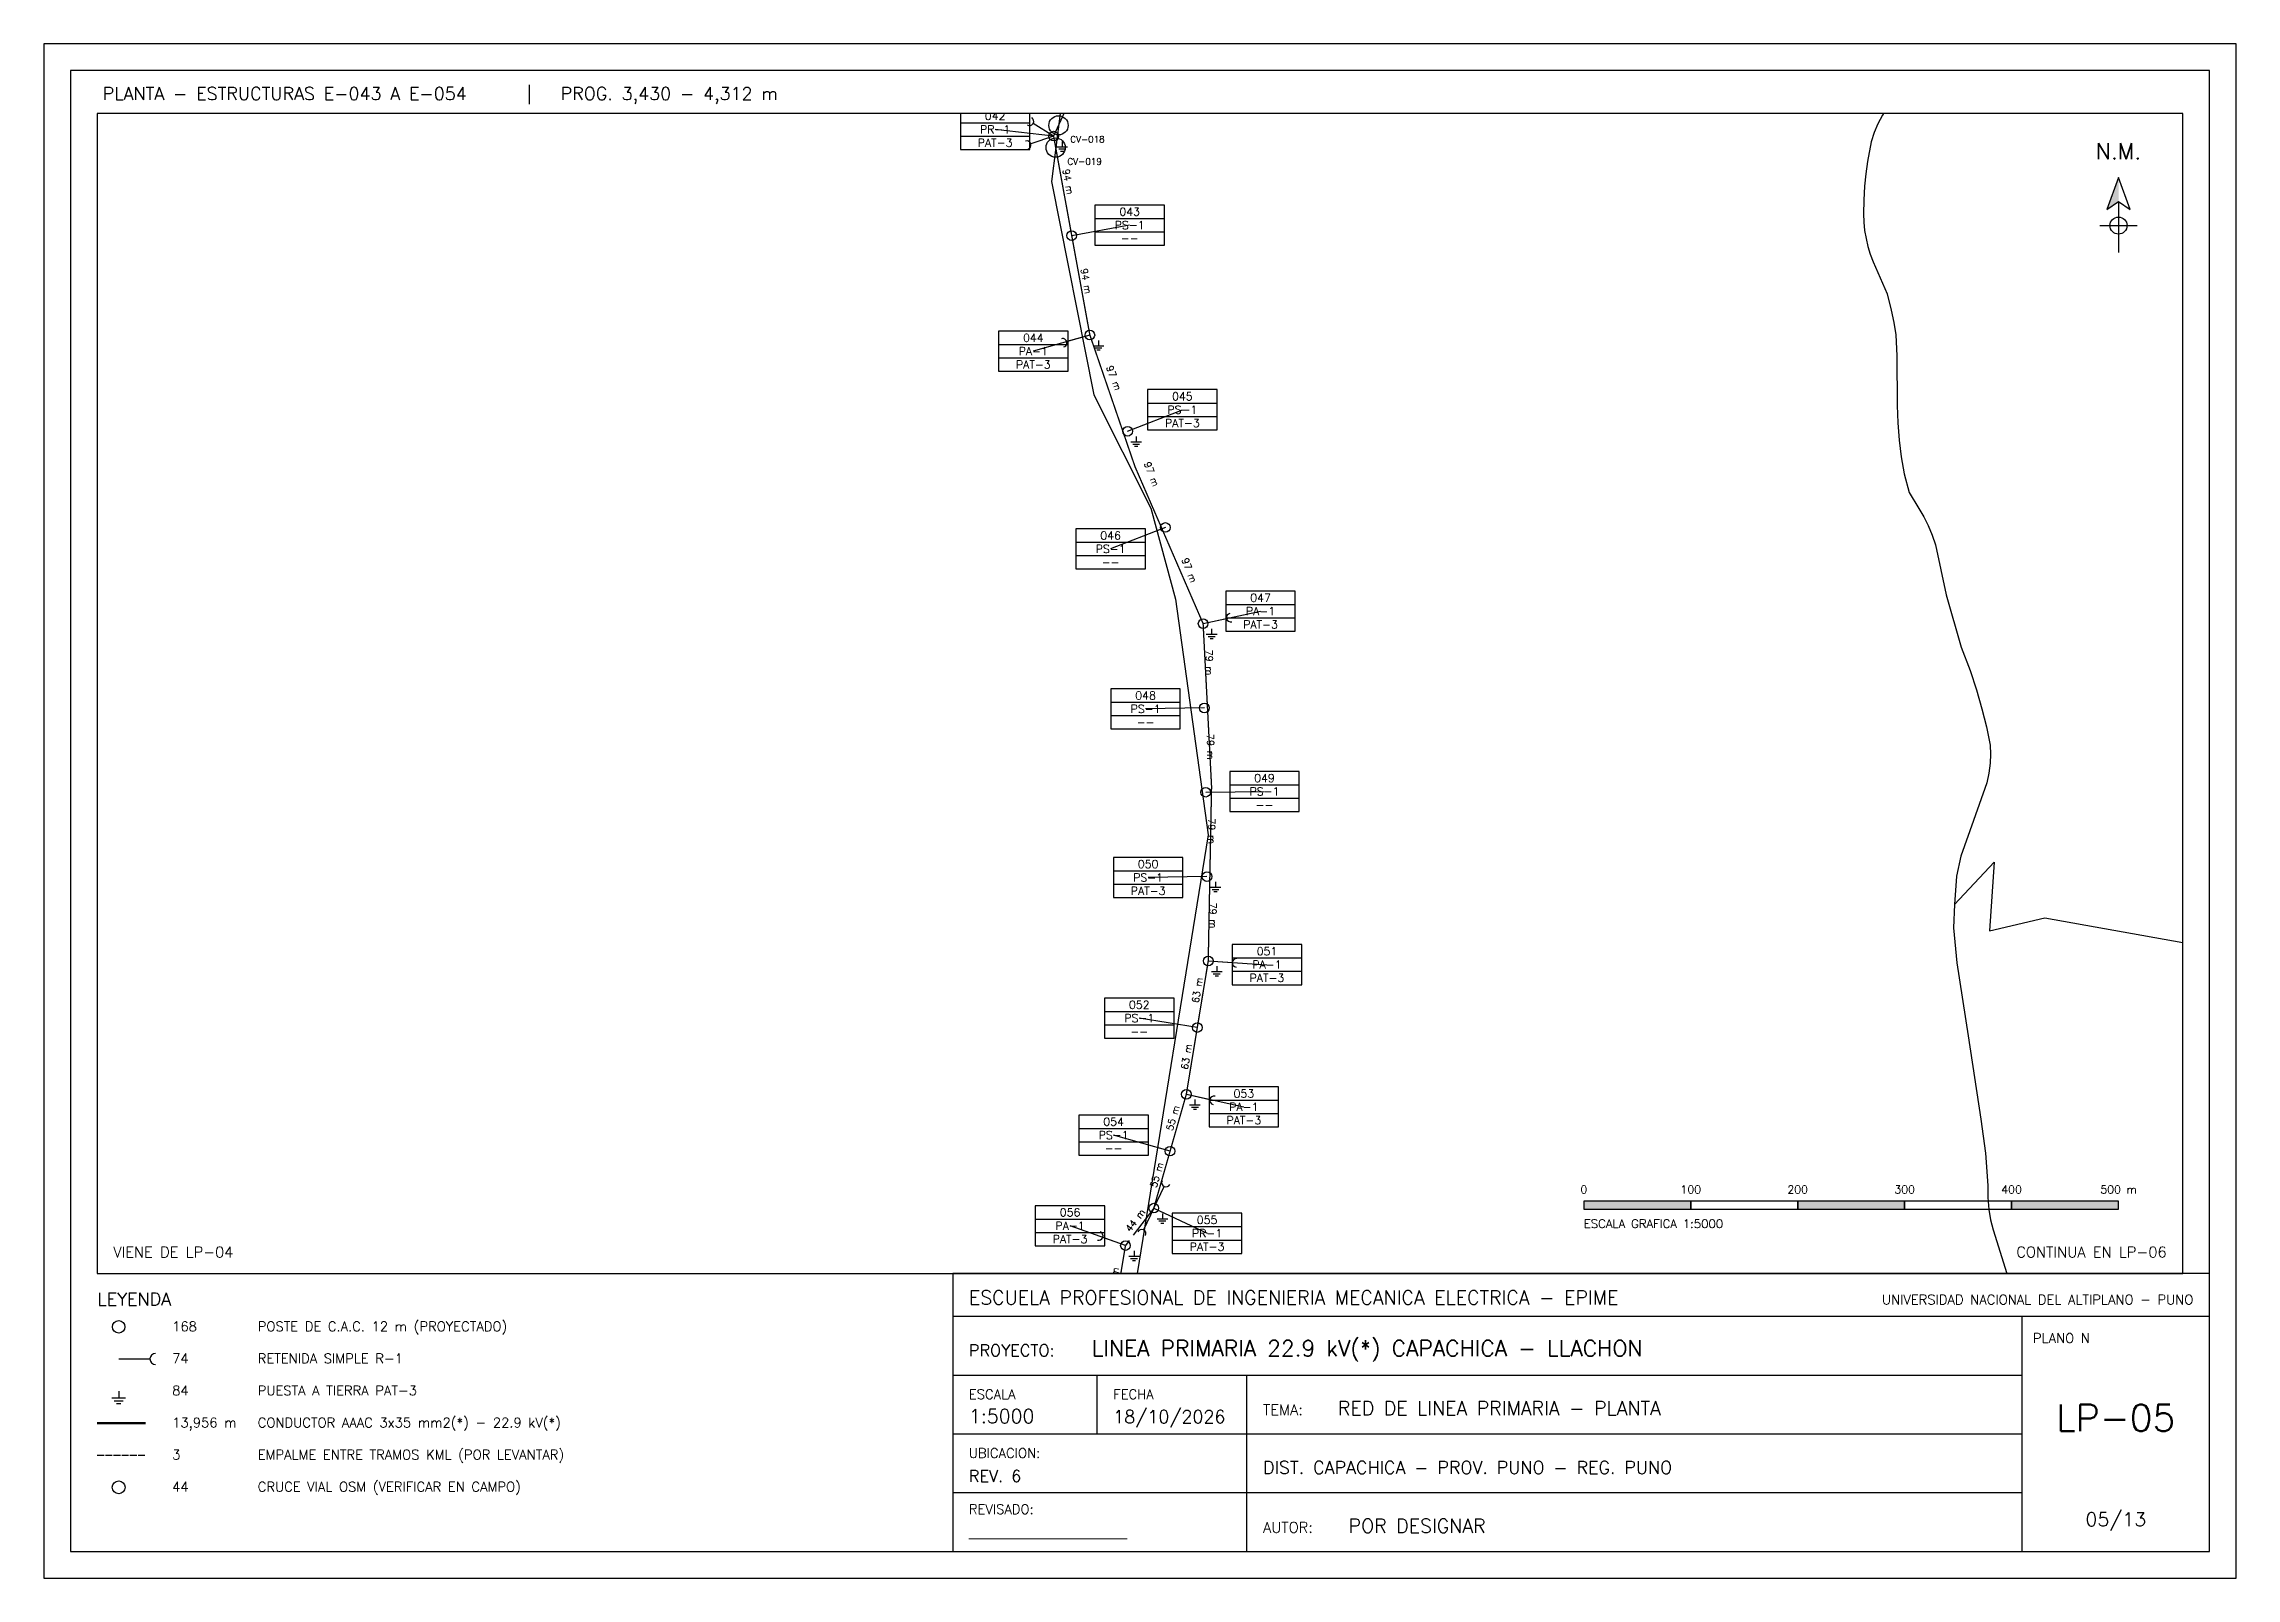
# Paper-space layout 'LP-05' of a CAD drawing. Header units: metres, sheet in millimetres. Extents: x 5 to 415, y 5 to 292.
# The model-space entities are those that its viewports show. They can reach past a viewport. Long polylines and large blocks are cut down to what shows.
import ezdxf
from ezdxf.enums import TextEntityAlignment as Align

# ---------------------------------------------------------------- set-up
doc = ezdxf.new("R2010")
doc.units = ezdxf.units.M
doc.linetypes.add('DASHED', pattern=[1.524, 1.27, -0.254])
for name, color, linetype in [('CRUCES', 30, 'CONTINUOUS'), ('MARCO', 7, 'CONTINUOUS'), ('NM', 5, 'CONTINUOUS'), ('ROTULO', 7, 'CONTINUOUS'), ('RP_CONDUCTOR', 5, 'CONTINUOUS'), ('RP_CUADROPOSTE', 5, 'CONTINUOUS'), ('RP_EMPALME', 1, 'DASHED'), ('RP_LEYENDA', 7, 'CONTINUOUS'), ('RP_POSTE', 1, 'CONTINUOUS'), ('RP_PTIERRA', 2, 'CONTINUOUS'), ('RP_RETENIDA', 1, 'CONTINUOUS'), ('RP_VANO', 4, 'CONTINUOUS'), ('VIAS', 8, 'CONTINUOUS')]:
    doc.layers.add(name, color=color, linetype=linetype)
doc.layers.add('REDCAD_VIEWPORTS', color=8, linetype='CONTINUOUS', plot=False)
doc.styles.add('ROMANS', font='romans.shx')

# ---------------------------------------------------------------- blocks, each defined once
blk = doc.blocks.new('NM')
blk.add_hatch(color=5).paths.add_polyline_path([(0, 0), (0, -4.5), (-2.2, -6)])
for p, q in [((0, -4.5), (0, -14)), ((-3.5, -9), (3.5, -9))]:
    blk.add_line(p, q)
blk.add_lwpolyline([(0, 0), (-2.2, -6), (0, -4.5), (2.2, -6)], close=True)
blk.add_circle((0, -9), 1.6)
at = {"style": 'ROMANS'}
blk.add_text('N.M.', height=3, dxfattribs=at).set_placement((0, 2.5), align=Align.BOTTOM_CENTER)
blk = doc.blocks.new('POSTE_LP')
blk.add_circle((0, 0), 0.9)
blk = doc.blocks.new('RETENIDA')
blk.add_line((0, 0), (4.5, 0))
blk.add_arc((5.3, 0), 0.8, 90, 270)
blk = doc.blocks.new('PAT')
for p, q in [((0, 0), (0, -1)), ((-1, -1), (1, -1)), ((-0.65, -1.4), (0.65, -1.4)), ((-0.3, -1.8), (0.3, -1.8))]:
    blk.add_line(p, q)
blk = doc.blocks.new('CUADRO_POSTE')
for p, q in [((0, 5), (13, 5)), ((0, 2.5), (13, 2.5))]:
    blk.add_line(p, q)
blk.add_lwpolyline([(0, 0), (13, 0), (13, 7.5), (0, 7.5)], close=True)
at = {"style": 'ROMANS'}
for tag, p in [('NUMERO', (6.5, 6.25)), ('ARMADO', (6.5, 3.75)), ('PAT', (6.5, 1.25))]:
    blk.add_attdef(tag, text='', height=1.5, dxfattribs=at).set_placement(p, align=Align.MIDDLE_CENTER)

msp = doc.modelspace()

# ---------------------------------------------------------------- linework, layer by layer
at = {"layer": 'CRUCES'}
for centre in [(408895.9, 8268024.9), (408893.2, 8268004.1)]:
    msp.add_circle(centre, 9, dxfattribs=at)
at = {"layer": 'RP_CONDUCTOR', "const_width": 1.25}
for points in [[(410791.1, 8270307.2), (410734.4, 8270237.8), (410684.6, 8270140.7), (410618.2, 8270058.6), (410516.8, 8269908.3), (410407.5, 8269794.3), (410248.8, 8269662.8), (410096.9, 8269536.3), (409885.3, 8269474.9), (409747.9, 8269391.7), (409573.2, 8269295.4), (409458.4, 8269216), (409364.4, 8269029.2), (409230, 8268677), (409147.6, 8268463.4), (408965.3, 8268176.3), (408891.3, 8268014.8), (408925.2, 8267828.8), (408967.4, 8267705.7), (409031.1, 8267558.9), (409039, 8267406.7), (409035.9, 8267243.4), (409015.4, 8267118.7), (408985, 8267012.2)], [(408958.5, 8266977.2), (408922.5, 8266760.5), (408968.9, 8266600.8), (409018.9, 8266542.4), (409644, 8265972.9), (409964.6, 8265611), (410575.5, 8265410), (410949.8, 8265069.1), (411281.9, 8264760), (411438.8, 8264494.9), (411662.1, 8264276.4), (411992.1, 8263820.3)]]:
    msp.add_lwpolyline(points, dxfattribs=at)
at = {"layer": 'RP_CUADROPOSTE'}
for p, q in [((408891.3, 8268014.8), (408836.6, 8268021.1)), ((408908.2, 8267921.8), (408962.4, 8267931.7)), ((408925.2, 8267828.8), (408872.3, 8267813.7)), ((408960.5, 8267738.8), (409011.7, 8267758.9)), ((408995.8, 8267648.8), (408944.6, 8267628.8)), ((409031.1, 8267558.9), (409084.8, 8267570.5)), ((409032.3, 8267480), (408977.3, 8267479.2)), ((409033.5, 8267401.2), (409088.5, 8267402)), ((409034.7, 8267322.3), (408979.7, 8267321.4)), ((409035.9, 8267243.4), (409090.8, 8267239.9)), ((409025.7, 8267181.1), (408971.4, 8267190)), ((409015.5, 8267118.7), (409069.2, 8267106.9)), ((409000.2, 8267065.5), (408947.4, 8267080.6)), ((408958.5, 8266977.2), (408906.7, 8266995.8)), ((408985, 8267012.2), (409034.8, 8266988.7))]:
    msp.add_line(p, q, dxfattribs=at)
at = {"layer": 'RP_EMPALME'}
msp.add_line((408985, 8267012.2), (408958.5, 8266977.2), dxfattribs=at)
at = {"layer": 'VIAS'}
for points in [[(408898.9, 8268048.7), (408889.2, 8267972.5), (408929, 8267772.8), (408982.2, 8267666.8), (409005.2, 8267581.9), (409035.8, 8267361.2), (408958.9, 8266885.9)], [(409674.6, 8268046.2), (409670.2, 8268040.4), (409666.3, 8268034.3), (409662.1, 8268026.3), (409658.6, 8268018.1), (409655.8, 8268009.5), (409652.5, 8267991.1), (409650.9, 8267979.5), (409649.7, 8267967.9), (409648.9, 8267954.9), (409648.6, 8267942), (409648.9, 8267934.3), (409649.7, 8267926.7), (409651, 8267919.1), (409652.7, 8267911.6), (409654.9, 8267904.3), (409657.6, 8267897.2), (409670.7, 8267867.4), (409674.6, 8267852), (409677, 8267840.6), (409678.9, 8267829), (409679.7, 8267809.2), (409680.2, 8267762.9), (409680.8, 8267746.7), (409682, 8267730.5), (409683.9, 8267714.8), (409686.5, 8267699.1), (409691.4, 8267681.5), (409700.4, 8267666.4), (409705, 8267658.6), (409709.1, 8267650.5), (409712.8, 8267641.6), (409715.9, 8267632.5), (409725.9, 8267585.8), (409740, 8267536.9), (409748.4, 8267514.9), (409754.3, 8267497.1), (409759.4, 8267479.1), (409763.5, 8267462.3), (409767, 8267445.3), (409767.3, 8267436.9), (409767, 8267428.4), (409765.9, 8267419.1), (409764, 8267409.9), (409751.6, 8267374.8), (409739.5, 8267341.5), (409735.6, 8267322.6), (409733.8, 8267296.2), (409732.9, 8267274.3), (409736, 8267241.6), (409746.6, 8267173.2), (409758.3, 8267095.3), (409762.7, 8267063.5), (409764.9, 8267033.3), (409764.9, 8267022.1), (409765.8, 8267010.9), (409767.4, 8267001.3), (409769.8, 8266991.8), (409783.5, 8266948.7), (409796.8, 8266913.2)], [(409733.8, 8267296.2), (409770.7, 8267335.9), (409766.6, 8267271.6), (409818.1, 8267283.8), (409984.8, 8267253.9)]]:
    msp.add_lwpolyline(points, dxfattribs=at)

# ---------------------------------------------------------------- block references
at = {"layer": 'RP_CUADROPOSTE', "xscale": 5, "yscale": 5}
for p, values in [((408804.1, 8268002.4), {'NUMERO': '042', 'ARMADO': 'PR-1', 'PAT': 'PAT-3'}), ((408929.9, 8267912.9), {'NUMERO': '043', 'ARMADO': 'PS-1', 'PAT': '--'}), ((408839.8, 8267794.9), {'NUMERO': '044', 'ARMADO': 'PA-1', 'PAT': 'PAT-3'}), ((408979.2, 8267740.2), {'NUMERO': '045', 'ARMADO': 'PS-1', 'PAT': 'PAT-3'}), ((408912.1, 8267610), {'NUMERO': '046', 'ARMADO': 'PS-1', 'PAT': '--'}), ((409052.3, 8267551.8), {'NUMERO': '047', 'ARMADO': 'PA-1', 'PAT': 'PAT-3'}), ((408944.8, 8267460.4), {'NUMERO': '048', 'ARMADO': 'PS-1', 'PAT': '--'}), ((409056, 8267383.2), {'NUMERO': '049', 'ARMADO': 'PS-1', 'PAT': '--'}), ((408947.2, 8267302.7), {'NUMERO': '050', 'ARMADO': 'PS-1', 'PAT': 'PAT-3'}), ((409058.3, 8267221.2), {'NUMERO': '051', 'ARMADO': 'PA-1', 'PAT': 'PAT-3'}), ((408938.9, 8267171.2), {'NUMERO': '052', 'ARMADO': 'PS-1', 'PAT': '--'}), ((409036.7, 8267088.1), {'NUMERO': '053', 'ARMADO': 'PA-1', 'PAT': 'PAT-3'}), ((408914.9, 8267061.8), {'NUMERO': '054', 'ARMADO': 'PS-1', 'PAT': '--'}), ((408874.2, 8266977), {'NUMERO': '056', 'ARMADO': 'PA-1', 'PAT': 'PAT-3'}), ((409002.3, 8266969.9), {'NUMERO': '055', 'ARMADO': 'PR-1', 'PAT': 'PAT-3'})]:
    msp.add_blockref('CUADRO_POSTE', p, dxfattribs=at).add_auto_attribs(values)
at = {"layer": 'RP_POSTE', "xscale": 5, "yscale": 5}
for p in [(408891.3, 8268014.8), (408908.2, 8267921.8), (408925.2, 8267828.8), (408960.5, 8267738.8), (408995.8, 8267648.8), (409031.1, 8267558.9), (409032.3, 8267480), (409033.5, 8267401.2), (409034.7, 8267322.3), (409035.9, 8267243.4), (409025.7, 8267181.1), (409015.5, 8267118.7), (409000.2, 8267065.5), (408985, 8267012.2), (408958.5, 8266977.2)]:
    msp.add_blockref('POSTE_LP', p, dxfattribs=at)
at = {"layer": 'RP_PTIERRA', "xscale": 5, "yscale": 5}
for p in [(408899.3, 8268009.8), (408933.2, 8267823.8), (408968.5, 8267733.8), (409039.1, 8267553.9), (409042.7, 8267317.3), (409043.9, 8267238.4), (409023.5, 8267113.7), (408993, 8267007.2), (408966.5, 8266972.2)]:
    msp.add_blockref('PAT', p, dxfattribs=at)
at = {"layer": 'RP_RETENIDA', "xscale": 5, "yscale": 5}
for p, rotation in [((408891.3, 8268014.8), -211.58006696689682), ((408891.3, 8268014.8), -161.58006696689682), ((408925.2, 8267828.8), -164.0603941415531), ((409031.1, 8267558.9), 12.199241970242937), ((409035.9, 8267243.4), -3.65892910923705), ((409015.5, 8267118.7), -12.411200526830825), ((408985, 8267012.2), 64.68647122233821), ((408985, 8267012.2), -115.31352877766179), ((408958.5, 8266977.2), -199.76406403985757)]:
    msp.add_blockref('RETENIDA', p, dxfattribs=dict(at, rotation=rotation))

# ---------------------------------------------------------------- texts
at = {"layer": 'CRUCES', "style": 'ROMANS'}
for s, p in [('CV-018', (408906.9, 8268008.9)), ('CV-019', (408904.2, 8267988.1))]:
    msp.add_text(s, height=6, dxfattribs=at).set_placement(p)
at = {"layer": 'RP_VANO', "style": 'ROMANS'}
for s, rotation, p in [('94 m', -79.6529, (408899.8, 8267971.3)), ('94 m', -79.6599, (408916.7, 8267878.3)), ('97 m', -68.5828, (408942.9, 8267786.8)), ('97 m', -68.5828, (408978.2, 8267696.8)), ('97 m', -68.5828, (409013.4, 8267606.9)), ('79 m', -89.1209, (409031.7, 8267522.4)), ('79 m', -89.1211, (409032.9, 8267443.6)), ('79 m', -89.1211, (409034.1, 8267364.7)), ('79 m', -89.1211, (409035.3, 8267285.8)), ('63 m', 80.6719, (409030.8, 8267215.2)), ('63 m', 80.6733, (409020.6, 8267152.9)), ('55 m', 74.0688, (409007.8, 8267095.1)), ('55 m', 74.0717, (408992.7, 8267041.8)), ('44 m', 52.8303, (408971.8, 8266997.7)), ('73 m', 80.5827, (408952.5, 8266944.1))]:
    msp.add_text(s, height=6.5, rotation=rotation, dxfattribs=at).set_placement(p, align=Align.BOTTOM_CENTER)

psp = doc.layouts.new('LP-05')

# ---------------------------------------------------------------- hatches: boundary and pattern name
for points in [[(293, 74), (313, 74), (313, 75.5), (293, 75.5)], [(333, 74), (353, 74), (353, 75.5), (333, 75.5)], [(373, 74), (393, 74), (393, 75.5), (373, 75.5)]]:
    psp.add_hatch(color=7).paths.add_polyline_path(points)

# ---------------------------------------------------------------- linework, layer by layer
at = {"layer": 'CRUCES'}
psp.add_circle((19, 22), 1.2, dxfattribs=at)
at = {"layer": 'MARCO'}
for points in [[(5, 5), (415, 5), (415, 292), (5, 292)], [(10, 10), (410, 10), (410, 287), (10, 287)], [(15, 62), (405, 62), (405, 279), (15, 279)]]:
    psp.add_lwpolyline(points, close=True, dxfattribs=at)
at = {"layer": 'ROTULO'}
for p, q in [((175, 54), (375, 54)), ((175, 54), (410, 54)), ((375, 10), (375, 54)), ((175, 43), (375, 43)), ((202, 32), (202, 43)), ((230, 10), (230, 43)), ((175, 32), (375, 32)), ((175, 21), (375, 21))]:
    psp.add_line(p, q, dxfattribs=at)
for points in [[(293, 74), (313, 74), (313, 75.5), (293, 75.5)], [(313, 74), (333, 74), (333, 75.5), (313, 75.5)], [(333, 74), (353, 74), (353, 75.5), (333, 75.5)], [(353, 74), (373, 74), (373, 75.5), (353, 75.5)], [(373, 74), (393, 74), (393, 75.5), (373, 75.5)], [(175, 10), (410, 10), (410, 62), (175, 62)]]:
    psp.add_lwpolyline(points, close=True, dxfattribs=at)
at = {"layer": 'RP_CONDUCTOR', "lineweight": 50}
psp.add_line((15, 34), (24, 34), dxfattribs=at)
at = {"layer": 'RP_EMPALME'}
psp.add_line((15, 28), (24, 28), dxfattribs=at)

# ---------------------------------------------------------------- block references
at = {"layer": 'NM'}
psp.add_blockref('NM', (393, 267), dxfattribs=at)
at = {"layer": 'RP_POSTE', "xscale": 1.3, "yscale": 1.3}
psp.add_blockref('POSTE_LP', (19, 52), dxfattribs=at)
at = {"layer": 'RP_PTIERRA', "xscale": 1.3, "yscale": 1.3}
psp.add_blockref('PAT', (19, 40), dxfattribs=at)
at = {"layer": 'RP_RETENIDA', "xscale": 1.3, "yscale": 1.3}
psp.add_blockref('RETENIDA', (19, 46), dxfattribs=at)

# ---------------------------------------------------------------- texts
at = {"layer": 'ROTULO', "style": 'ROMANS'}
for s, height, p in [('PLANTA - ESTRUCTURAS E-043 A E-054   |   PROG. 3,430 - 4,312 m', 2.4, (16, 281.5)), ('ESCALA GRAFICA 1:5000', 1.6, (293, 70.5)), ('VIENE DE LP-04', 2, (18, 65)), ('ESCUELA PROFESIONAL DE INGENIERIA MECANICA ELECTRICA - EPIME', 2.6, (178, 56.2)), ('LINEA PRIMARIA 22.9 kV(*) CAPACHICA - LLACHON', 3, (201, 46.5)), ('PLANO N', 1.8, (377, 49)), ('PROYECTO:', 2.2, (178, 46.5)), ('ESCALA', 1.8, (178, 38.5)), ('FECHA', 1.8, (205, 38.5)), ('TEMA:', 2, (233, 35.5)), ('RED DE LINEA PRIMARIA - PLANTA', 2.6, (247, 35.5)), ('1:5000', 2.6, (178, 34)), ('18/10/2026', 2.4, (205, 34)), ('UBICACION:', 1.8, (178, 27.5)), ('REV. 6', 2.2, (178, 23)), ('DIST. CAPACHICA - PROV. PUNO - REG. PUNO', 2.4, (233, 24.5)), ('REVISADO:', 1.8, (178, 17)), ('________________________', 1.8, (178, 12.5)), ('AUTOR:', 2, (233, 13.5)), ('POR DESIGNAR', 2.6, (249, 13.5))]:
    psp.add_text(s, height=height, dxfattribs=at).set_placement(p)
for s, p in [('0', (293, 76.5)), ('100', (313, 76.5)), ('200', (333, 76.5)), ('300', (353, 76.5)), ('400', (373, 76.5)), ('500 m', (393, 76.5))]:
    psp.add_text(s, height=1.5, dxfattribs=at).set_placement(p, align=Align.BOTTOM_CENTER)
for s, height, p in [('CONTINUA EN LP-06', 2, (402, 65)), ('UNIVERSIDAD NACIONAL DEL ALTIPLANO - PUNO', 1.8, (407, 56.2))]:
    psp.add_text(s, height=height, dxfattribs=at).set_placement(p, align=Align.RIGHT)
for s, height, p in [('LP-05', 5, (392.5, 35)), ('05/13', 2.6, (392.5, 16))]:
    psp.add_text(s, height=height, dxfattribs=at).set_placement(p, align=Align.MIDDLE_CENTER)
at = {"layer": 'RP_LEYENDA', "style": 'ROMANS'}
for s, height, p in [('LEYENDA', 2.4, (15, 56)), ('POSTE DE C.A.C. 12 m (PROYECTADO)', 1.8, (45, 51.2)), ('168', 1.8, (29, 51.2)), ('74', 1.8, (29, 45.2)), ('RETENIDA SIMPLE R-1', 1.8, (45, 45.2)), ('84', 1.8, (29, 39.2)), ('PUESTA A TIERRA PAT-3', 1.8, (45, 39.2)), ('13,956 m', 1.8, (29, 33.2)), ('CONDUCTOR AAAC 3x35 mm2(*) - 22.9 kV(*)', 1.8, (45, 33.2)), ('3', 1.8, (29, 27.2)), ('EMPALME ENTRE TRAMOS KML (POR LEVANTAR)', 1.8, (45, 27.2)), ('44', 1.8, (29, 21.2)), ('CRUCE VIAL OSM (VERIFICAR EN CAMPO)', 1.8, (45, 21.2))]:
    psp.add_text(s, height=height, dxfattribs=at).set_placement(p)

# ---------------------------------------------------------------- viewports
at = {"layer": 'REDCAD_VIEWPORTS'}
psp.add_viewport(center=(210, 170.5), size=(390, 217), view_center_point=(408972.09, 8267493.63), view_height=1085, dxfattribs=at)

doc.saveas('drawing.dxf')
